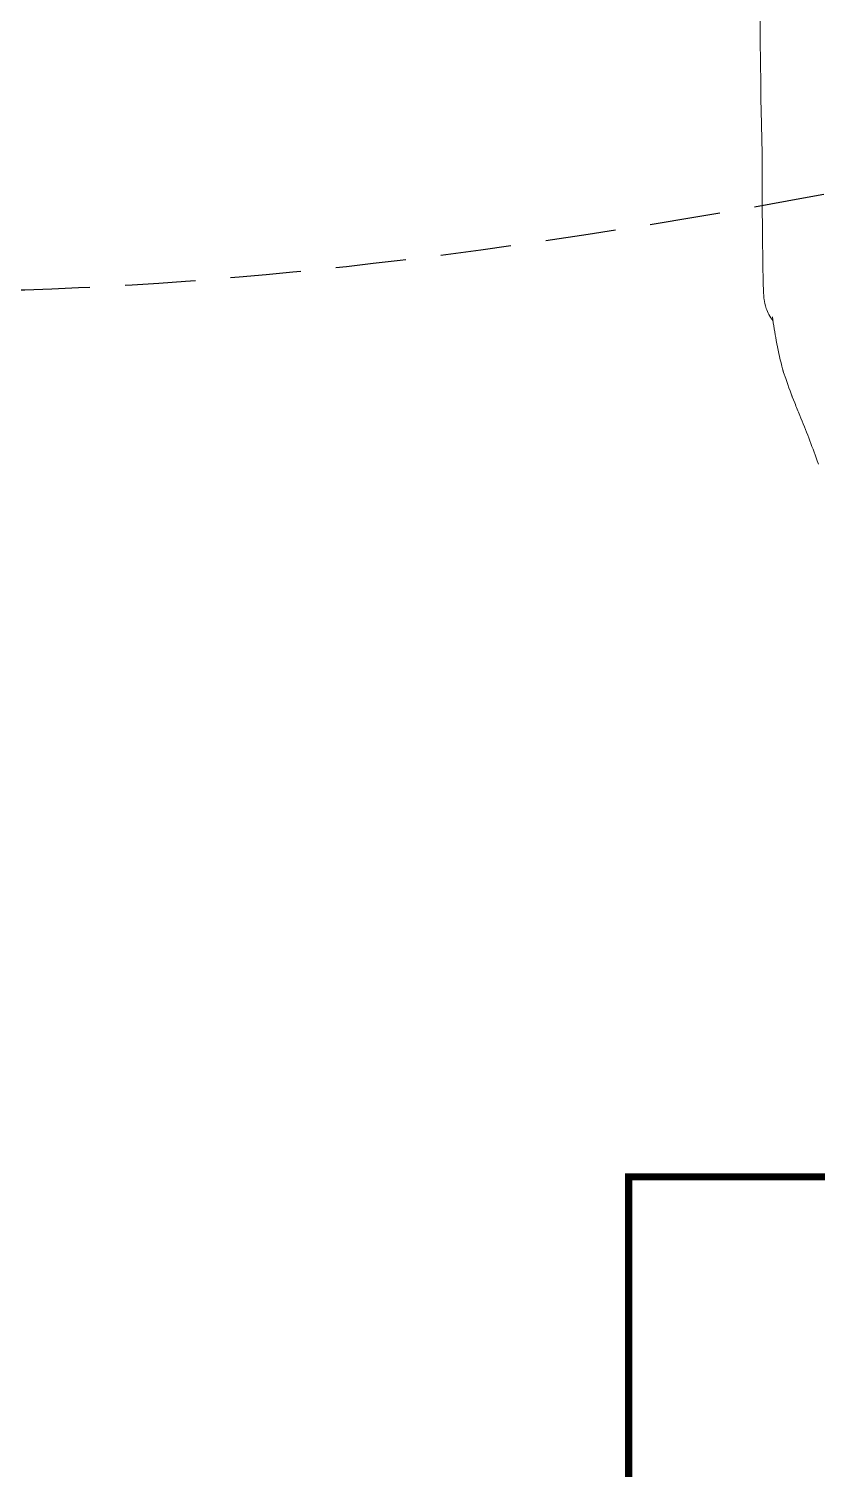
# Model space of a CAD drawing. Extents: x -1439 to 34962, y -872 to 8330.
# Drawn here: x 5665.8 to 5777.6, y 3199.7 to 3403.9 of the extents above; entities that cross this region are included whole.
import ezdxf

# ---------------------------------------------------------------- set-up
doc = ezdxf.new("R2010")
doc.units = 0
doc.linetypes.add('HIDDEN', pattern=[0.375, 0.25, -0.125])
doc.linetypes.add('HIDDEN2', pattern=[4.7625, 3.175, -1.5875])
doc.layers.get('0').update_dxf_attribs({"color": 9, "lineweight": 9})
for name, color, linetype, lineweight in [('04', 9, 'Continuous', 9), ('21', 9, 'Continuous', 9), ('E-KABLO', 7, 'Continuous', 30)]:
    doc.layers.add(name, color=color, linetype=linetype, lineweight=lineweight)

# ---------------------------------------------------------------- blocks, each defined once
blk = doc.blocks.new('p-araba-passat')
for points in [[(0.9039, 0.8883), (0.9649, 0.8895)], [(0.5846, 0.8546), (0.5935, 0.8578)], [(0.4634, 0.8084), (0.4683, 0.8101)]]:
    blk.add_lwpolyline(points)
at = {"flags": 128}
blk.add_lwpolyline([(0.5954, 0.8584), (0.5987, 0.8593), (0.6022, 0.8602)], dxfattribs=at)
for points, knots in [([(0.6667, 0.8727), (0.6721, 0.877), (0.6849, 0.8836), (0.6985, 0.8856), (0.7073, 0.8862), (0.7319, 0.887), (0.7993, 0.8878), (0.8647, 0.8882), (0.9039, 0.8883)], [0, 0, 0, 0, 0.055066, 0.1081, 0.166336, 0.422635, 0.673181, 1, 1, 1, 1]), ([(0.4683, 0.8101), (0.49, 0.8178), (0.5171, 0.8282), (0.5444, 0.8396), (0.5501, 0.8419)], [0, 0, 0, 0, 0.780381, 1, 1, 1, 1])]:
    blk.add_open_spline(points, degree=3, knots=knots)
for points, degree in [([(0.9649, 0.8895), (1.0463, 0.8909), (1.1281, 0.8914), (1.1947, 0.8908)], 3), ([(0.9649, 0.8895), (0.9649, 0.8895), (0.9649, 0.8896), (0.9649, 0.8896), (0.9649, 0.8896)], 4), ([(0.9649, 0.8895), (0.9649, 0.8896), (0.9649, 0.8896), (0.9649, 0.8896)], 3), ([(0.5935, 0.8578), (0.5934, 0.8577), (0.5934, 0.8577), (0.5933, 0.8576), (0.5932, 0.8575), (0.5932, 0.8574)], 5), ([(0.5933, 0.8576), (0.5933, 0.8577), (0.5934, 0.8577), (0.5934, 0.8577), (0.5935, 0.8578), (0.5935, 0.8578)], 5), ([(0.5935, 0.8578), (0.5942, 0.858), (0.5948, 0.8582), (0.5954, 0.8584), (0.596, 0.8585), (0.5967, 0.8587)], 5), ([(0.5935, 0.8578), (0.5942, 0.858), (0.5948, 0.8582), (0.5954, 0.8584), (0.596, 0.8585), (0.5967, 0.8587)], 5), ([(0.6023, 0.8602), (0.6144, 0.8633), (0.6265, 0.8659), (0.6387, 0.8681)], 3), ([(0.6387, 0.8681), (0.6494, 0.8701), (0.6607, 0.8719), (0.672, 0.8735)], 3), ([(0.5501, 0.8419), (0.5618, 0.8466), (0.5733, 0.8508), (0.5846, 0.8546)], 3), ([(0.5598, 0.8452), (0.5599, 0.8453), (0.5599, 0.8453), (0.5599, 0.8453), (0.56, 0.8454), (0.56, 0.8454)], 5), ([(0.5598, 0.8452), (0.5599, 0.8453), (0.5599, 0.8453), (0.5599, 0.8453), (0.56, 0.8454), (0.56, 0.8454)], 5)]:
    blk.add_open_spline(points, degree=degree)

msp = doc.modelspace()

# ---------------------------------------------------------------- linework, layer by layer
at = {"layer": '21', "linetype": 'HIDDEN2', "ltscale": 0.1, "const_width": 1}
msp.add_lwpolyline([(5750.84, 2392.59), (6274.63, 2392.59), (6274.63, 3241.21), (5750.84, 3241.21)], close=True, dxfattribs=at)
at = {"layer": 'E-KABLO', "color": 6, "linetype": 'HIDDEN', "ltscale": 40}
for points in [[(5852.04, 3395.34), (5608.53, 3368.57), (5489.15, 3392.58)], [(5694.57, 2999.31), (5840.84, 3281.12), (5860.61, 3389.18)]]:
    msp.add_spline(points, degree=3, dxfattribs=at)

# ---------------------------------------------------------------- block references
at = {"layer": '04', "xscale": 100, "yscale": 100, "zscale": 100, "rotation": 90}
msp.add_blockref('p-araba-passat', (5858.58, 3295.88), dxfattribs=at)

doc.saveas('drawing.dxf')
